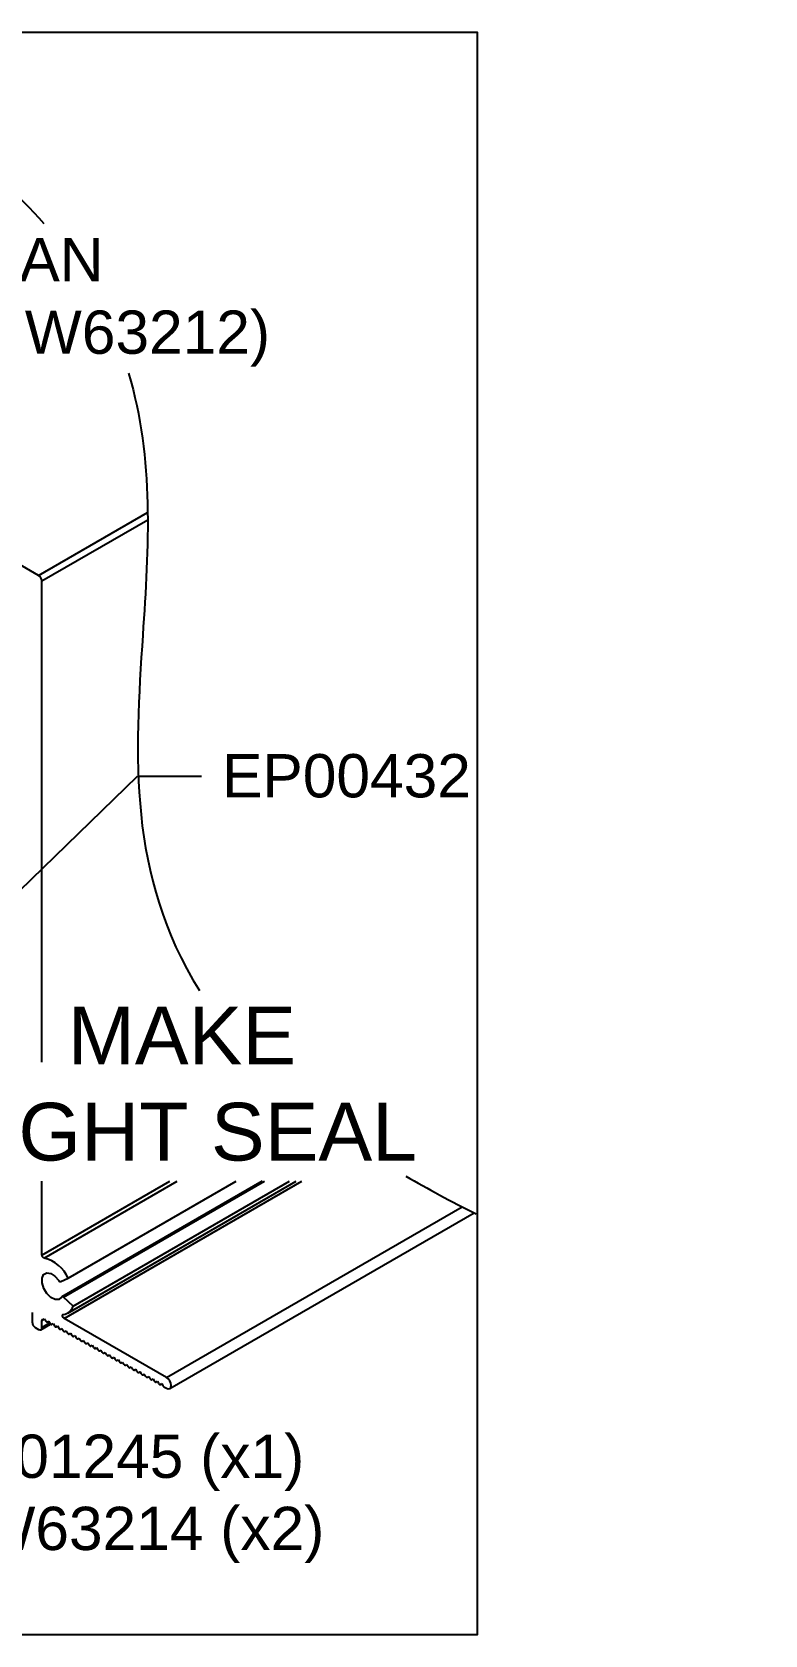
# Model space of a CAD drawing. Extents: x -0.01 to 8.01, y -6.95 to 0.
# Drawn here: x 4.84 to 8.01, y -6.94 to 0 of the extents above; entities that cross this region are included whole.
import ezdxf
from ezdxf import colors
from ezdxf.entities.mleader import LeaderData, LeaderLine
from ezdxf.math import Vec2, Vec3

# ---------------------------------------------------------------- set-up
doc = ezdxf.new("R2010")
doc.units = 0
doc.header["$LTSCALE"] = 0.5
doc.header["$MEASUREMENT"] = 0
doc.layers.add('FAB DWG', color=221, linetype='CONTINUOUS')
doc.layers.add('Housing', color=150, linetype='CONTINUOUS')
doc.layers.add('Text-Unprinted', color=131, linetype='CONTINUOUS', plot=False)
doc.styles.add('LSAD_Standard', font='arial.ttf')

msp = doc.modelspace()

# ---------------------------------------------------------------- linework, layer by layer
at = {"layer": 'Housing', "transparency": 16777216}
for p, q in [((4.8639, -2.3529), (3.7796, -1.7269)), ((4.8639, -2.3529), (5.3364, -2.0801)), ((4.878, -2.3774), (5.3367, -2.1126)), ((4.878, -4.4609), (4.878, -2.3774)), ((4.878, -5.2966), (4.878, -4.9767)), ((4.878, -5.2966), (5.4321, -4.9767)), ((4.8877, -5.3097), (5.4647, -4.9767)), ((5.832, -4.9767), (4.965, -5.4772)), ((4.9722, -5.4793), (5.8429, -4.9767)), ((4.975, -5.571), (6.0045, -4.9767)), ((4.9903, -5.5477), (5.9795, -4.9767)), ((4.9925, -5.3969), (5.7203, -4.9767)), ((5.0131, -5.5183), (5.9513, -4.9767)), ((5.4181, -5.8267), (6.6987, -5.0875)), ((5.4323, -5.8747), (6.7506, -5.1136)), ((4.9604, -5.4117), (4.9925, -5.3969)), ((5.0131, -5.5183), (4.9722, -5.4793)), ((4.8356, -5.5456), (4.8356, -5.5864)), ((4.8497, -5.6109), (4.8639, -5.619)), ((4.8739, -5.62), (4.9162, -5.5956)), ((4.878, -5.5796), (4.8893, -5.573)), ((4.878, -5.6109), (4.878, -5.5796)), ((4.878, -5.6109), (4.9126, -5.5909)), ((4.8851, -5.5752), (4.8892, -5.5729)), ((4.8854, -5.5751), (4.8891, -5.5727)), ((4.8854, -5.5751), (4.8892, -5.5728)), ((4.8891, -5.5727), (4.8947, -5.582)), ((4.9026, -5.5865), (4.9081, -5.5833)), ((4.9027, -5.5864), (4.908, -5.5831)), ((4.9027, -5.5864), (4.9081, -5.5833)), ((4.908, -5.5831), (4.9135, -5.5924)), ((4.9214, -5.5969), (4.9269, -5.5937)), ((4.9215, -5.5968), (4.9268, -5.5935)), ((4.9215, -5.5968), (4.9269, -5.5937)), ((4.9268, -5.5935), (4.9323, -5.6028)), ((4.9402, -5.6073), (4.9457, -5.6041)), ((4.9403, -5.6072), (4.9456, -5.6039)), ((4.9403, -5.6072), (4.9457, -5.6041)), ((4.9456, -5.6039), (4.9511, -5.6132)), ((4.9591, -5.6177), (4.9644, -5.6143)), ((4.9591, -5.6177), (4.9646, -5.6145)), ((4.9591, -5.6177), (4.9646, -5.6145)), ((4.9644, -5.6143), (4.97, -5.6236)), ((5.4181, -5.8267), (4.975, -5.571)), ((4.9779, -5.6281), (4.9834, -5.6249)), ((4.978, -5.6281), (4.9833, -5.6247)), ((4.978, -5.6281), (4.9834, -5.6249)), ((4.9833, -5.6247), (4.9888, -5.634)), ((4.9967, -5.6385), (5.0022, -5.6353)), ((4.9968, -5.6385), (5.0021, -5.6351)), ((4.9968, -5.6385), (5.0022, -5.6353)), ((5.0021, -5.6351), (5.0076, -5.6445)), ((5.0155, -5.6489), (5.021, -5.6457)), ((5.0156, -5.6489), (5.0209, -5.6455)), ((5.0156, -5.6489), (5.021, -5.6457)), ((5.0209, -5.6455), (5.0264, -5.6549)), ((5.0344, -5.6593), (5.0397, -5.656)), ((5.0344, -5.6593), (5.0399, -5.6562)), ((5.0344, -5.6593), (5.0399, -5.6562)), ((5.0397, -5.656), (5.0453, -5.6653)), ((5.0532, -5.6697), (5.0587, -5.6666)), ((5.0533, -5.6697), (5.0586, -5.6664)), ((5.0533, -5.6697), (5.0587, -5.6666)), ((5.0586, -5.6664), (5.0641, -5.6757)), ((5.072, -5.6801), (5.0775, -5.677)), ((5.0721, -5.6801), (5.0774, -5.6768)), ((5.0721, -5.6801), (5.0775, -5.677)), ((5.0774, -5.6768), (5.0829, -5.6861)), ((5.0908, -5.6905), (5.0963, -5.6874)), ((5.0909, -5.6905), (5.0962, -5.6872)), ((5.0909, -5.6905), (5.0963, -5.6874)), ((5.0962, -5.6872), (5.1017, -5.6965)), ((5.1097, -5.7009), (5.115, -5.6976)), ((5.1097, -5.701), (5.1152, -5.6978)), ((5.1097, -5.7009), (5.1152, -5.6978)), ((5.115, -5.6976), (5.1206, -5.7069)), ((5.1285, -5.7114), (5.134, -5.7082)), ((5.1286, -5.7113), (5.1339, -5.708)), ((5.1286, -5.7113), (5.134, -5.7082)), ((5.1339, -5.708), (5.1394, -5.7173)), ((5.1473, -5.7218), (5.1528, -5.7186)), ((5.1474, -5.7217), (5.1527, -5.7184)), ((5.1474, -5.7217), (5.1528, -5.7186)), ((5.1527, -5.7184), (5.1582, -5.7277)), ((5.1661, -5.7322), (5.1716, -5.729)), ((5.1662, -5.7321), (5.1715, -5.7288)), ((5.1662, -5.7321), (5.1716, -5.729)), ((5.1715, -5.7288), (5.177, -5.7381)), ((5.185, -5.7425), (5.1903, -5.7392)), ((5.185, -5.7426), (5.1905, -5.7394)), ((5.185, -5.7425), (5.1905, -5.7394)), ((5.1903, -5.7392), (5.1959, -5.7485)), ((5.2038, -5.753), (5.2093, -5.7498)), ((5.2039, -5.7529), (5.2092, -5.7496)), ((5.2039, -5.7529), (5.2093, -5.7498)), ((5.2092, -5.7496), (5.2147, -5.7589)), ((5.2226, -5.7634), (5.2281, -5.7602)), ((5.2227, -5.7633), (5.228, -5.76)), ((5.2227, -5.7633), (5.2281, -5.7602)), ((5.228, -5.76), (5.2335, -5.7693)), ((5.2414, -5.7738), (5.2469, -5.7706)), ((5.2415, -5.7737), (5.2468, -5.7704)), ((5.2415, -5.7737), (5.2469, -5.7706)), ((5.2468, -5.7704), (5.2523, -5.7797)), ((5.2602, -5.7842), (5.2657, -5.781)), ((5.2603, -5.7841), (5.2656, -5.7808)), ((5.2603, -5.7841), (5.2657, -5.781)), ((5.2656, -5.7808), (5.2712, -5.7901)), ((5.2791, -5.7946), (5.2846, -5.7914)), ((5.2792, -5.7946), (5.2845, -5.7912)), ((5.2792, -5.7946), (5.2846, -5.7914)), ((5.2845, -5.7912), (5.29, -5.8005)), ((5.2979, -5.805), (5.3034, -5.8018)), ((5.298, -5.805), (5.3033, -5.8016)), ((5.298, -5.805), (5.3034, -5.8018)), ((5.3033, -5.8016), (5.3088, -5.8109)), ((5.3167, -5.8154), (5.3222, -5.8122)), ((5.3168, -5.8154), (5.3221, -5.812)), ((5.3168, -5.8154), (5.3222, -5.8122)), ((5.3221, -5.812), (5.3276, -5.8213)), ((5.3355, -5.8258), (5.341, -5.8226)), ((5.3356, -5.8258), (5.3409, -5.8224)), ((5.3356, -5.8258), (5.341, -5.8226)), ((5.3409, -5.8224), (5.3465, -5.8318)), ((5.3544, -5.8362), (5.3599, -5.8331)), ((5.3545, -5.8362), (5.3598, -5.8329)), ((5.3545, -5.8362), (5.3599, -5.833)), ((5.3598, -5.8329), (5.3653, -5.8422)), ((5.3732, -5.8466), (5.3787, -5.8435)), ((5.3733, -5.8466), (5.3786, -5.8433)), ((5.3733, -5.8466), (5.3787, -5.8435)), ((5.3786, -5.8433), (5.3841, -5.8526)), ((5.392, -5.857), (5.3975, -5.8539)), ((5.3921, -5.857), (5.3974, -5.8537)), ((5.3921, -5.857), (5.3975, -5.8539)), ((5.3974, -5.8537), (5.4029, -5.863)), ((5.407, -5.8671), (5.4185, -5.8735))]:
    msp.add_line(p, q, dxfattribs=at)
at = {"layer": 'Housing', "transparency": 16777216, "flags": 128}
for points in [[(4.9637, -5.4785), (4.9523, -5.4885), (4.936, -5.4892), (4.9177, -5.4803), (4.9003, -5.4634), (4.8867, -5.4413), (4.8791, -5.4175), (4.8788, -5.3961), (4.8859, -5.3806), (4.8992, -5.3735), (4.9164, -5.3761), (4.9348, -5.3878), (4.9513, -5.4068)], [(4.9722, -5.4793), (4.971, -5.4783), (4.9697, -5.4775), (4.9685, -5.477), (4.9673, -5.4767), (4.9662, -5.4767), (4.9652, -5.4771), (4.9644, -5.4777), (4.9637, -5.4785)], [(4.8947, -5.582), (4.8955, -5.5833), (4.8965, -5.5845), (4.8976, -5.5854), (4.8987, -5.5862), (4.8998, -5.5866), (4.9009, -5.5869), (4.9018, -5.5868), (4.9027, -5.5864)], [(4.9135, -5.5924), (4.9144, -5.5937), (4.9154, -5.5949), (4.9164, -5.5958), (4.9175, -5.5966), (4.9186, -5.597), (4.9197, -5.5973), (4.9207, -5.5972), (4.9215, -5.5968)], [(4.9323, -5.6028), (4.9332, -5.6041), (4.9342, -5.6053), (4.9353, -5.6062), (4.9364, -5.607), (4.9375, -5.6075), (4.9385, -5.6077), (4.9395, -5.6076), (4.9403, -5.6072)], [(4.9511, -5.6132), (4.952, -5.6145), (4.953, -5.6157), (4.9541, -5.6166), (4.9552, -5.6174), (4.9563, -5.6179), (4.9573, -5.6181), (4.9583, -5.618), (4.9591, -5.6177)], [(4.975, -5.571), (4.9728, -5.5693), (4.9708, -5.5668), (4.9692, -5.564), (4.9682, -5.561), (4.968, -5.5583), (4.9685, -5.556), (4.9697, -5.5544), (4.9714, -5.5537)], [(4.97, -5.6236), (4.9708, -5.6249), (4.9718, -5.6261), (4.9729, -5.627), (4.974, -5.6278), (4.9751, -5.6283), (4.9762, -5.6285), (4.9771, -5.6284), (4.978, -5.6281)], [(4.9888, -5.634), (4.9897, -5.6353), (4.9907, -5.6365), (4.9917, -5.6375), (4.9928, -5.6382), (4.9939, -5.6387), (4.995, -5.6389), (4.996, -5.6388), (4.9968, -5.6385)], [(5.0076, -5.6445), (5.0085, -5.6457), (5.0095, -5.6469), (5.0105, -5.6479), (5.0117, -5.6486), (5.0128, -5.6491), (5.0138, -5.6493), (5.0148, -5.6492), (5.0156, -5.6489)], [(5.0264, -5.6549), (5.0273, -5.6562), (5.0283, -5.6573), (5.0294, -5.6583), (5.0305, -5.659), (5.0316, -5.6595), (5.0326, -5.6597), (5.0336, -5.6596), (5.0344, -5.6593)], [(5.0453, -5.6653), (5.0461, -5.6666), (5.0471, -5.6677), (5.0482, -5.6687), (5.0493, -5.6694), (5.0504, -5.6699), (5.0515, -5.6701), (5.0524, -5.67), (5.0533, -5.6697)], [(5.0641, -5.6757), (5.065, -5.677), (5.066, -5.6781), (5.067, -5.6791), (5.0681, -5.6798), (5.0692, -5.6803), (5.0703, -5.6805), (5.0712, -5.6804), (5.0721, -5.6801)], [(5.0829, -5.6861), (5.0838, -5.6874), (5.0848, -5.6885), (5.0858, -5.6895), (5.087, -5.6902), (5.0881, -5.6907), (5.0891, -5.6909), (5.0901, -5.6908), (5.0909, -5.6905)], [(5.1017, -5.6965), (5.1026, -5.6978), (5.1036, -5.6989), (5.1047, -5.6999), (5.1058, -5.7006), (5.1069, -5.7011), (5.1079, -5.7013), (5.1089, -5.7012), (5.1097, -5.7009)], [(5.1206, -5.7069), (5.1214, -5.7082), (5.1224, -5.7093), (5.1235, -5.7103), (5.1246, -5.711), (5.1257, -5.7115), (5.1268, -5.7117), (5.1277, -5.7117), (5.1286, -5.7113)], [(5.1394, -5.7173), (5.1403, -5.7186), (5.1412, -5.7197), (5.1423, -5.7207), (5.1434, -5.7214), (5.1445, -5.7219), (5.1456, -5.7221), (5.1465, -5.7221), (5.1474, -5.7217)], [(5.1582, -5.7277), (5.1591, -5.729), (5.1601, -5.7301), (5.1611, -5.7311), (5.1622, -5.7318), (5.1633, -5.7323), (5.1644, -5.7325), (5.1654, -5.7325), (5.1662, -5.7321)], [(5.177, -5.7381), (5.1779, -5.7394), (5.1789, -5.7405), (5.18, -5.7415), (5.1811, -5.7422), (5.1822, -5.7427), (5.1832, -5.7429), (5.1842, -5.7429), (5.185, -5.7425)], [(5.1959, -5.7485), (5.1967, -5.7498), (5.1977, -5.751), (5.1988, -5.7519), (5.1999, -5.7527), (5.201, -5.7531), (5.2021, -5.7533), (5.203, -5.7533), (5.2039, -5.7529)], [(5.2147, -5.7589), (5.2156, -5.7602), (5.2165, -5.7614), (5.2176, -5.7623), (5.2187, -5.7631), (5.2198, -5.7635), (5.2209, -5.7638), (5.2218, -5.7637), (5.2227, -5.7633)], [(5.2335, -5.7693), (5.2344, -5.7706), (5.2354, -5.7718), (5.2364, -5.7727), (5.2375, -5.7735), (5.2386, -5.7739), (5.2397, -5.7742), (5.2407, -5.7741), (5.2415, -5.7737)], [(5.2523, -5.7797), (5.2532, -5.781), (5.2542, -5.7822), (5.2553, -5.7831), (5.2564, -5.7839), (5.2575, -5.7844), (5.2585, -5.7846), (5.2595, -5.7845), (5.2603, -5.7841)], [(5.2712, -5.7901), (5.272, -5.7914), (5.273, -5.7926), (5.2741, -5.7935), (5.2752, -5.7943), (5.2763, -5.7948), (5.2773, -5.795), (5.2783, -5.7949), (5.2792, -5.7946)], [(5.29, -5.8005), (5.2909, -5.8018), (5.2918, -5.803), (5.2929, -5.8039), (5.294, -5.8047), (5.2951, -5.8052), (5.2962, -5.8054), (5.2971, -5.8053), (5.298, -5.805)], [(5.3088, -5.8109), (5.3097, -5.8122), (5.3107, -5.8134), (5.3117, -5.8144), (5.3128, -5.8151), (5.3139, -5.8156), (5.315, -5.8158), (5.316, -5.8157), (5.3168, -5.8154)], [(5.3276, -5.8213), (5.3285, -5.8226), (5.3295, -5.8238), (5.3306, -5.8248), (5.3317, -5.8255), (5.3328, -5.826), (5.3338, -5.8262), (5.3348, -5.8261), (5.3356, -5.8258)], [(5.4185, -5.8735), (5.4261, -5.876), (5.4325, -5.8745), (5.4368, -5.8694), (5.4382, -5.8614), (5.4366, -5.8516), (5.4322, -5.8416), (5.4257, -5.8329), (5.4181, -5.8267)], [(5.3465, -5.8318), (5.3473, -5.833), (5.3483, -5.8342), (5.3494, -5.8352), (5.3505, -5.8359), (5.3516, -5.8364), (5.3526, -5.8366), (5.3536, -5.8365), (5.3545, -5.8362)], [(5.3653, -5.8422), (5.3662, -5.8435), (5.3671, -5.8446), (5.3682, -5.8456), (5.3693, -5.8463), (5.3704, -5.8468), (5.3715, -5.847), (5.3724, -5.8469), (5.3733, -5.8466)], [(5.3841, -5.8526), (5.385, -5.8539), (5.386, -5.855), (5.387, -5.856), (5.3881, -5.8567), (5.3892, -5.8572), (5.3903, -5.8574), (5.3913, -5.8573), (5.3921, -5.857)]]:
    msp.add_lwpolyline(points, dxfattribs=at)
at = {"layer": 'Housing', "transparency": 16777216}
for centre, radius, start, end in [((4.8473, -2.3788), 0.0307, 2.60548, 57.39452), ((4.8919, -5.2965), 0.0139, 180.3527, 252.47123), ((4.8487, -5.4632), 0.1583, 24.76116, 75.72194), ((4.9591, -5.4033), 0.00854, 204.39384, 278.9421), ((4.9658, -5.5048), 0.0492, 276.61039, 344.11952), ((4.8663, -5.585), 0.0307, 182.60548, 237.39452), ((4.8694, -5.6123), 0.00873, 230.79671, 9.21404), ((4.8806, -5.5792), 0.00261, 96.81783, 189.67349), ((4.8801, -5.5664), 0.0102, 271.14691, 301.61516), ((5.4128, -5.8574), 0.0113, 209.47061, 238.99544)]:
    msp.add_arc(centre, radius, start, end, dxfattribs=at)
at = {"layer": 'Housing', "color": 1, "transparency": 16777216}
for points in [[(3.8712, -0.1046), (4.3422, -0.338), (4.6656, -0.5802), (4.8861, -0.8284)], [(6.4554, -4.9545), (6.5493, -5.0095), (6.6505, -5.064), (6.7596, -5.1181)]]:
    msp.add_open_spline(points, degree=3, dxfattribs=at)
msp.add_open_spline([(5.2537, -1.4775), (5.3652, -1.8501), (5.3063, -2.7508), (5.2473, -3.6516), (5.5614, -4.1512)], degree=3, knots=[0.561165, 0.561165, 0.561165, 0.561165, 1, 1.599652, 1.599652, 1.599652, 1.599652], dxfattribs=at)
at = {"layer": 'Text-Unprinted', "ltscale": 0.5, "transparency": 16777216}
msp.add_lwpolyline([(0, 0), (6.7639, 0), (6.7639, -6.942), (0, -6.942)], close=True, dxfattribs=at)

# ---------------------------------------------------------------- texts
at = {"layer": 'FAB DWG', "transparency": 16777216, "insert": (5.4849, -4.5558), "char_height": 0.25, "attachment_point": 5, "style": 'LSAD_Standard'}
msp.add_mtext_dynamic_manual_height_columns('\\A1;MAKE TIGHT SEAL', width=2.034107, gutter_width=16.875, heights=[0], dxfattribs=at)

# ---------------------------------------------------------------- leaders
at = {"layer": 'FAB DWG', "ltscale": 0.5, "transparency": 16777216}
ml = msp.add_multileader_mtext('Standard', dxfattribs=at)
ml.set_content('\\A1;6-32 x {\\H0.7x;\\S1/2;}" PAN\\PTYPE F (HW63212)', color=256, style='LSAD_Standard')
ml.set_leader_properties()
ml.build(insert=Vec2(0, 0))
ml.multileader.update_dxf_attribs({"text_left_attachment_type": 2, "dogleg_length": 0.36, "arrow_head_size": 0.1875})
ctx = ml.context
ctx.base_point, ctx.char_height, ctx.arrow_head_size, ctx.landing_gap_size, ctx.plane_origin = Vec3(3.4482, -1.1362), 0.1875, 0.1875, 0.09, Vec3(2.4707, 15.087)
ctx.left_attachment = 2
notes = []
notes.append((ctx, [(0, (1, 1, 0), (3.171, -1.1362), (1, 0), 0.2772, [(3, [(3.4092, -3.2265), (1.1991, -1.9569), (2.9681, -4.081), (1.2685, -3.0288)], 0, [])])]))
ctx.mtext.insert, ctx.mtext.width, ctx.mtext.defined_height, ctx.mtext.flow_direction = Vec3(3.5382, -0.8284), 2.351815, 0.6491, 5
ml = msp.add_multileader_mtext('Standard', dxfattribs=at)
ml.set_content('\\A1;EP00432', color=256, style='LSAD_Standard')
ml.set_leader_properties()
ml.build(insert=Vec2(0, 0))
ml.multileader.update_dxf_attribs({"text_left_attachment_type": 2, "dogleg_length": 0.36, "arrow_head_size": 0.1875})
ctx = ml.context
ctx.base_point, ctx.char_height, ctx.arrow_head_size, ctx.landing_gap_size, ctx.plane_origin = Vec3(5.5693, -3.2229), 0.1875, 0.1875, 0.09, Vec3(2.2709, 10.3549)
ctx.left_attachment = 2
notes.append((ctx, [(0, (1, 1, 0), (5.2921, -3.2229), (1, 0), 0.2772, [(0, [(3.5331, -4.9283)], 0, [])])]))
ctx.mtext.insert, ctx.mtext.width, ctx.mtext.defined_height, ctx.mtext.flow_direction = Vec3(5.6593, -3.1271), 2.351815, 0.6491, 5
ml = msp.add_multileader_mtext('Standard', dxfattribs=at)
ml.set_content('\\A1;BK01245 (x1)\\PHW63214 (x2)', color=256, style='LSAD_Standard')
ml.set_leader_properties()
ml.build(insert=Vec2(0, 0))
ml.multileader.update_dxf_attribs({"text_left_attachment_type": 2, "dogleg_length": 0.36, "arrow_head_size": 0.1875})
ctx = ml.context
ctx.base_point, ctx.char_height, ctx.arrow_head_size, ctx.landing_gap_size, ctx.plane_origin = Vec3(4.3236, -6.3551), 0.1875, 0.1875, 0.09, Vec3(2.1477, 9.3532)
ctx.left_attachment = 2
notes.append((ctx, [(0, (1, 1, 0), (3.9564, -6.3551), (1, 0), 0.3672, [(0, [(3.3947, -6.733)], 0, [])])]))
ctx.mtext.insert, ctx.mtext.width, ctx.mtext.defined_height, ctx.mtext.flow_direction = Vec3(4.4136, -6.0743), 2.351815, 0.6491, 5
for ctx, leaders in notes:
    for number, flags, end, landing, length, lines in leaders:
        leader = LeaderData()
        leader.index, (leader.has_last_leader_line, leader.has_dogleg_vector, leader.attachment_direction) = number, flags
        leader.last_leader_point, leader.dogleg_vector, leader.dogleg_length = Vec3(end), Vec3(landing), length
        for number, points, colour, breaks in lines:
            line = LeaderLine()
            line.index, line.vertices, line.color, line.breaks = number, Vec3.list(points), colors.encode_raw_color(colour), breaks
            leader.lines.append(line)
        ctx.leaders.append(leader)

doc.saveas('drawing.dxf')
